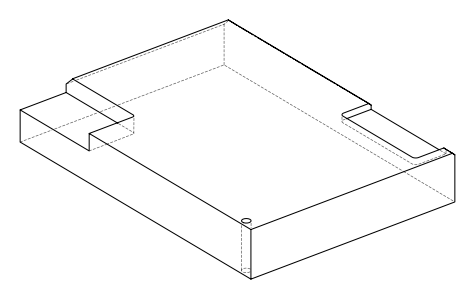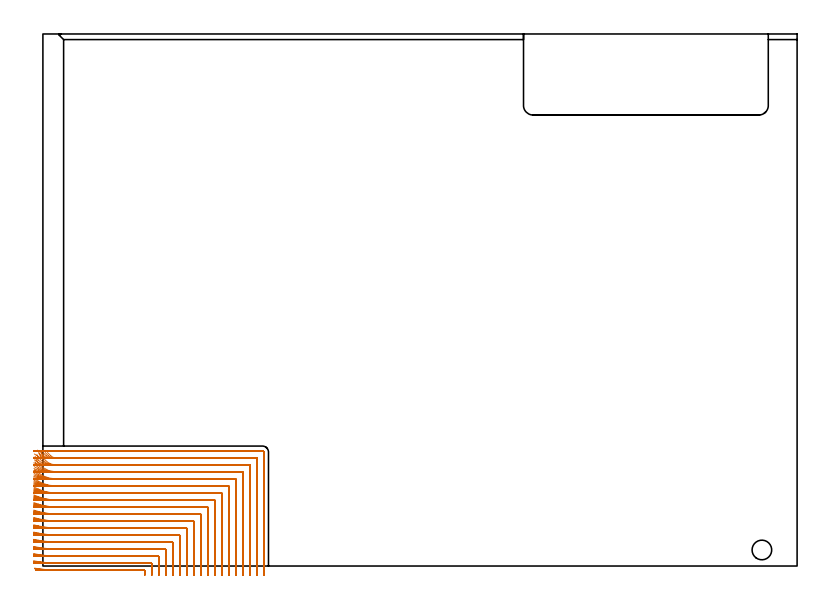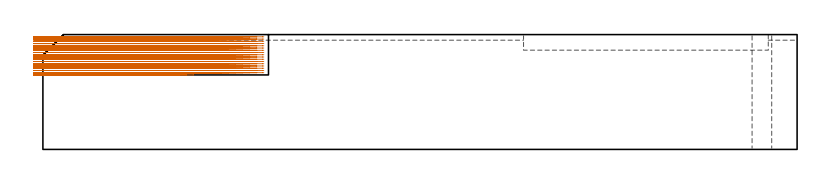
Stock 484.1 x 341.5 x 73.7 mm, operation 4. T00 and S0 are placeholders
(PLAN: 8 operations, 5 tool changes, 140.2 min)
(1 AREA_MILL | FG_CHAMFER_SURFACE | UGT0205_001 | 4.9 min | 1966 mm3)
(2 AREA_MILL_1 | FG_CHAMFER_SURFACE_1 | UGT0205_001 | 0.45 min | 139 mm3)
(3 AREA_MILL_2 | FG_CHAMFER_SURFACE_2 | UGT0205_001 | 10.83 min | 23958 mm3)
(4 MILL_CORNER_NOTCH_RECTANGULAR | CORNER_NOTCH_RECTANGULAR | NXT0201_008 | Follow Part, ap 1.5, ae 75% | 107.05 min | 288068 mm3)
(5 MILL_SLOT | SLOT_PARTIAL_RECTANGULAR | UGT0201_130 | Follow Part, ap 3, ae 75% | 16.25 min | 81511 mm3)
(6 SPOT_DRILL | STEP1HOLE | NXT0321_9005460120000 | 0.03 min | 4 mm3)
(7 DRILL_THROUGH_HOLE_INTO_CENTER | STEP1HOLE | NXT0301_042 | 0.32 min | 2880 mm3)
(8 DRILL_TO_ENLARGE_THROUGH_HOLE | STEP1HOLE | NXT0301_097 | 0.32 min | 6268 mm3)
(TOOL UGT0205_001 | Chamfer Mill 20 x 3 x 45 deg. | D20 FL50 Z2)
(TOOL NXT0201_008 | ENDMILL 6mm [2P460-0600-NA 1630] | D6 FL26 Z6)
(TOOL UGT0201_130 | Carbide End Mill 12.0 | D12 FL15 Z4)
(TOOL NXT0321_9005460120000 | NC Spot Drill, 142deg, 12mm, Carbide, Uncoated | D12 PA142 FL30 Z2)
(TOOL NXT0301_042 | Carbide Drill 7.1mm [860.1-0710-057A1-MM 2214] | D7.1 PA140 FL85 Z2)
(TOOL NXT0301_097 | Carbide Drill 12.6mm [860.1-1260-063A1-MM 2214] | D12.6 PA140 FL77 Z2)
(OP 4 MILL_CORNER_NOTCH_RECTANGULAR, part 1 of 2)
G17 G21 G94 G90
T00 M6
G54
G17 G0 G90 X65.3 Y-6. S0 M3
G43 Z83.7 H1
Z72.261
G94 G1 Y-3. F250.
Y-2.794 F500.
G3 X65.006 Y-2.5 R0.3
G1 X8.188
G2 X-2.43 Y-1.76 R76.5
G1 X-5.401 Y-1.343 F250.
G0 Z83.7
X69.8 Y-6.
Z72.261
G1 Y-3.
Y1.705 F500.
G3 X69.505 Y2. R0.3
G1 X8.188
G2 X-3. Y2.875 R72.
G1 X-5.964 Y3.341 F250.
G0 Z83.7
X74.3 Y-6.
Z72.261
G1 Y-3.
Y6.205 F500.
G3 X74.005 Y6.5 R0.3
G1 X8.188
G2 X-3. Y7.434 R67.5
G1 X-5.959 Y7.931 F250.
G0 Z83.7
X78.8 Y-6.
Z72.261
G1 Y-3.
Y10.705 F500.
G3 X78.505 Y11. R0.3
G1 X8.188
G2 X-3. Y12.001 R63.
G1 X-5.952 Y12.534 F250.
G0 Z83.7
X83.3 Y-6.
Z72.261
G1 Y-3.
Y15.205 F500.
G3 X83.005 Y15.5 R0.3
G1 X8.188
G2 X-3. Y16.58 R58.5
G1 X-5.945 Y17.153 F250.
G0 Z83.7
X87.8 Y-6.
Z72.261
G1 Y-3.
Y19.705 F500.
G3 X87.505 Y20. R0.3
G1 X8.188
G2 X-3. Y21.172 R54.
G1 X-5.935 Y21.793 F250.
G0 Z83.7
X92.3 Y-6.
Z72.261
G1 Y-3.
Y24.204 F500.
G3 X92.004 Y24.5 R0.3
G1 X8.188
G2 X-3. Y25.781 R49.5
G1 X-5.922 Y26.459 F250.
G0 Z83.7
X96.8 Y-6.
Z72.261
G1 Y-3.
Y28.704 F500.
G3 X96.504 Y29. R0.3
G1 X8.188
G2 X-3. Y30.413 R45.
G1 X-5.906 Y31.159 F250.
G0 Z83.7
X101.3 Y-6.
Z72.261
G1 Y-3.
Y33.204 F500.
G3 X101.004 Y33.5 R0.3
G1 X8.188
G2 X-3. Y35.076 R40.5
G1 X-5.883 Y35.905 F250.
G0 Z83.7
X105.8 Y-6.
Z72.261
G1 Y-3.
Y37.704 F500.
G3 X105.504 Y38. R0.3
G1 X8.188
G2 X-3. Y39.783 R36.
G1 X-5.851 Y40.715 F250.
G0 Z83.7
X110.3 Y-6.
Z72.261
G1 Y-3.
Y42.204 F500.
G3 X110.004 Y42.5 R0.3
G1 X8.188
G2 X-3. Y44.554 R31.5
G1 X-5.804 Y45.619 F250.
G0 Z83.7
X114.8 Y-6.
Z72.261
G1 Y-3.
Y46.704 F500.
G3 X114.504 Y47. R0.3
G1 X8.188
G2 X-3. Y49.427 R27.
G1 X-5.73 Y50.67 F250.
G0 Z83.7
X119.3 Y-6.
Z72.261
G1 Y-3.
Y51.203 F500.
G3 X119.003 Y51.5 R0.3
G1 X8.188
G2 X-3. Y54.479 R22.5
G1 X-5.603 Y55.97 F250.
G0 Z83.7
X123.8 Y-6.
Z72.261
G1 Y-3.
Y55.703 F500.
G3 X123.503 Y56. R0.3
G1 X8.188
G2 X-3. Y59.899 R18.
G1 X-5.35 Y61.764 F250.
G0 Z83.7
X128.3 Y-6.
Z72.261
G1 Y-3.
Y60.203 F500.
G3 X128.003 Y60.5 R0.3
G1 X8.188
G2 X-3. Y66.445 R13.5
G1 X-4.679 Y68.931 F250.
G0 Z83.7
X132.8 Y-6.
Z72.261
G1 Y-3.
Y64.703 F500.
G3 X132.503 Y65. R0.3
G1 X8.188
G2 X0.125 Y70. R9.
G1 X-1.208 Y72.687 F250.
G0 Z83.7
X137.3 Y-6.
Z72.261
G1 Y-3.
Y69.203 F500.
G3 X137.003 Y69.5 R0.3
G1 X8.188
G2 X5.044 Y70.78 R4.5
G1 X2.898 Y72.876 F250.
G0 Z83.7
X141.8 Y-6.
Z72.261
G1 Y-3.
Y73.1 F500.
G3 X140.9 Y74. R0.9
G1 X8.188
X5.188 F250.
G0 Z83.7
X65.3 Y-6.
Z70.822
G1 Y-3.
Y-2.794 F500.
G3 X65.006 Y-2.5 R0.3
G1 X6.747
G2 X-2.265 Y-1.967 R76.5
G1 X-5.244 Y-1.614 F250.
G0 Z83.7
X69.8 Y-6.
Z70.822
G1 Y-3.
Y1.705 F500.
G3 X69.505 Y2. R0.3
G1 X6.747
G2 X-3. Y2.663 R72.
G1 X-5.972 Y3.069 F250.
G0 Z83.7
X74.3 Y-6.
Z70.822
G1 Y-3.
Y6.205 F500.
G3 X74.005 Y6.5 R0.3
G1 X6.747
G2 X-3. Y7.207 R67.5
G1 X-5.969 Y7.641 F250.
G0 Z83.7
X78.8 Y-6.
Z70.822
G1 Y-3.
Y10.705 F500.
G3 X78.505 Y11. R0.3
G1 X6.747
G2 X-3. Y11.759 R63.
G1 X-5.964 Y12.223 F250.
G0 Z83.7
X83.3 Y-6.
Z70.822
G1 Y-3.
Y15.205 F500.
G3 X83.005 Y15.5 R0.3
G1 X6.747
G2 X-3. Y16.318 R58.5
G1 X-5.958 Y16.817 F250.
G0 Z83.7
X87.8 Y-6.
Z70.822
G1 Y-3.
Y19.705 F500.
G3 X87.505 Y20. R0.3
G1 X6.747
G2 X-3. Y20.887 R54.
G1 X-5.951 Y21.428 F250.
G0 Z83.7
X92.3 Y-6.
Z70.822
G1 Y-3.
Y24.204 F500.
G3 X92.004 Y24.5 R0.3
G1 X6.747
G2 X-3. Y25.469 R49.5
G1 X-5.941 Y26.06 F250.
G0 Z83.7
X96.8 Y-6.
Z70.822
G1 Y-3.
Y28.704 F500.
G3 X96.504 Y29. R0.3
G1 X6.747
G2 X-3. Y30.068 R45.
G1 X-5.929 Y30.718 F250.
G0 Z83.7
X101.3 Y-6.
Z70.822
G1 Y-3.
Y33.204 F500.
G3 X101.004 Y33.5 R0.3
G1 X6.747
G2 X-3. Y34.69 R40.5
G1 X-5.912 Y35.412 F250.
G0 Z83.7
X105.8 Y-6.
Z70.822
G1 Y-3.
Y37.704 F500.
G3 X105.504 Y38. R0.3
G1 X6.747
G2 X-3. Y39.345 R36.
G1 X-5.888 Y40.157 F250.
G0 Z83.7
X110.3 Y-6.
Z70.822
G1 Y-3.
Y42.204 F500.
G3 X110.004 Y42.5 R0.3
G1 X6.747
G2 X-3. Y44.046 R31.5
G1 X-5.853 Y44.974 F250.
G0 Z83.7
X114.8 Y-6.
Z70.822
G1 Y-3.
Y46.704 F500.
G3 X114.504 Y47. R0.3
G1 X6.747
G2 X-3. Y48.821 R27.
G1 X-5.798 Y49.904 F250.
G0 Z83.7
X119.3 Y-6.
Z70.822
G1 Y-3.
Y51.203 F500.
G3 X119.003 Y51.5 R0.3
G1 X6.747
G2 X-3. Y53.721 R22.5
G1 X-5.704 Y55.02 F250.
G0 Z83.7
X123.8 Y-6.
Z70.822
G1 Y-3.
Y55.703 F500.
G3 X123.503 Y56. R0.3
G1 X6.747
G2 X-3. Y58.867 R18.
G1 X-5.522 Y60.492 F250.
G0 Z83.7
X128.3 Y-6.
Z70.822
G1 Y-3.
Y60.203 F500.
G3 X128.003 Y60.5 R0.3
G1 X6.747
G2 X-3. Y64.659 R13.5
G1 X-5.076 Y66.825 F250.
G0 Z83.7
X132.8 Y-6.
Z70.822
G1 Y-3.
Y64.703 F500.
G3 X132.503 Y65. R0.3
G1 X6.747
G2 X-1.189 Y69.754 R9.
G1 X-2.604 Y72.4 F250.
G0 Z83.7
X137.3 Y-6.
Z70.822
G1 Y-3.
Y69.203 F500.
G3 X137.003 Y69.5 R0.3
G1 X6.747
G2 X3.604 Y70.779 R4.5
G1 X1.457 Y72.875 F250.
G0 Z83.7
X141.8 Y-6.
Z70.822
G1 Y-3.
Y73.1 F500.
G3 X140.9 Y74. R0.9
G1 X6.747
X3.747 F250.
G0 Z83.7
X65.3 Y-6.
Z69.383
G1 Y-3.
Y-2.794 F500.
G3 X65.006 Y-2.5 R0.3
G1 X5.297
G2 X-2.101 Y-2.141 R76.5
G1 X-5.087 Y-1.851 F250.
G0 Z83.7
X69.8 Y-6.
Z69.383
G1 Y-3.
Y1.705 F500.
G3 X69.505 Y2. R0.3
G1 X5.297
G2 X-3. Y2.48 R72.
G1 X-5.98 Y2.825 F250.
G0 Z83.7
X74.3 Y-6.
Z69.383
G1 Y-3.
Y6.205 F500.
G3 X74.005 Y6.5 R0.3
G1 X5.297
G2 X-3. Y7.012 R67.5
G1 X-5.977 Y7.381 F250.
G0 Z83.7
X78.8 Y-6.
Z69.383
G1 Y-3.
Y10.705 F500.
G3 X78.505 Y11. R0.3
G1 X5.297
G2 X-3. Y11.549 R63.
G1 X-5.974 Y11.944 F250.
G0 Z83.7
X83.3 Y-6.
Z69.383
G1 Y-3.
Y15.205 F500.
G3 X83.005 Y15.5 R0.3
G1 X5.297
G2 X-3. Y16.091 R58.5
G1 X-5.97 Y16.517 F250.
G0 Z83.7
X87.8 Y-6.
Z69.383
G1 Y-3.
Y19.705 F500.
G3 X87.505 Y20. R0.3
G1 X5.297
G2 X-3. Y20.641 R54.
G1 X-5.964 Y21.102 F250.
G0 Z83.7
X92.3 Y-6.
Z69.383
G1 Y-3.
Y24.204 F500.
G3 X92.004 Y24.5 R0.3
G1 X5.297
G2 X-3. Y25.2 R49.5
G1 X-5.958 Y25.703 F250.
G0 Z83.7
X96.8 Y-6.
Z69.383
G1 Y-3.
Y28.704 F500.
G3 X96.504 Y29. R0.3
G1 X5.297
G2 X-3. Y29.772 R45.
G1 X-5.949 Y30.325 F250.
G0 Z83.7
X101.3 Y-6.
Z69.383
G1 Y-3.
Y33.204 F500.
G3 X101.004 Y33.5 R0.3
G1 X5.297
G2 X-3. Y34.359 R40.5
G1 X-5.936 Y34.974 F250.
G0 Z83.7
X105.8 Y-6.
Z69.383
G1 Y-3.
Y37.704 F500.
G3 X105.504 Y38. R0.3
G1 X5.297
G2 X-3. Y38.969 R36.
G1 X-5.919 Y39.661 F250.
G0 Z83.7
X110.3 Y-6.
Z69.383
G1 Y-3.
Y42.204 F500.
G3 X110.004 Y42.5 R0.3
G1 X5.297
G2 X-3. Y43.612 R31.5
G1 X-5.894 Y44.403 F250.
G0 Z83.7
X114.8 Y-6.
Z69.383
G1 Y-3.
Y46.704 F500.
G3 X114.504 Y47. R0.3
G1 X5.297
G2 X-3. Y48.306 R27.
G1 X-5.855 Y49.228 F250.
G0 Z83.7
X119.3 Y-6.
Z69.383
G1 Y-3.
Y51.203 F500.
G3 X119.003 Y51.5 R0.3
G1 X5.297
G2 X-3. Y53.086 R22.5
G1 X-5.789 Y54.192 F250.
G0 Z83.7
X123.8 Y-6.
Z69.383
G1 Y-3.
Y55.703 F500.
G3 X123.503 Y56. R0.3
G1 X5.297
G2 X-3. Y58.026 R18.
G1 X-5.662 Y59.409 F250.
G0 Z83.7
X128.3 Y-6.
Z69.383
G1 Y-3.
Y60.203 F500.
G3 X128.003 Y60.5 R0.3
G1 X5.297
G2 X-3. Y63.351 R13.5
G1 X-5.367 Y65.194 F250.
G0 Z83.7
X132.8 Y-6.
Z69.383
G1 Y-3.
Y64.703 F500.
G3 X132.503 Y65. R0.3
G1 X5.297
G2 X-2.22 Y69.05 R9.
G1 X-3.87 Y71.556 F250.
G0 Z83.7
X137.3 Y-6.
Z69.383
G1 Y-3.
Y69.203 F500.
G3 X137.003 Y69.5 R0.3
G1 X5.297
G2 X2.155 Y70.779 R4.5
G1 X0.007 Y72.873 F250.
G0 Z83.7
X141.8 Y-6.
Z69.383
G1 Y-3.
Y73.1 F500.
G3 X140.9 Y74. R0.9
G1 X5.297
X2.297 F250.
G0 Z83.7
X65.3 Y-6.
Z67.944
G1 Y-3.
Y-2.794 F500.
G3 X65.006 Y-2.5 R0.3
G1 X3.738
G2 X-1.939 Y-2.289 R76.5
G1 X-4.931 Y-2.066 F250.
G0 Z83.7
X69.8 Y-6.
Z67.944
G1 Y-3.
Y1.705 F500.
G3 X69.505 Y2. R0.3
G1 X3.738
G2 X-3. Y2.316 R72.
G1 X-5.987 Y2.597 F250.
G0 Z83.7
X74.3 Y-6.
Z67.944
G1 Y-3.
Y6.205 F500.
G3 X74.005 Y6.5 R0.3
G1 X3.738
G2 X-3. Y6.837 R67.5
G1 X-5.985 Y7.137 F250.
G0 Z83.7
X78.8 Y-6.
Z67.944
G1 Y-3.
Y10.705 F500.
G3 X78.505 Y11. R0.3
G1 X3.738
G2 X-3. Y11.361 R63.
G1 X-5.983 Y11.682 F250.
G0 Z83.7
X83.3 Y-6.
Z67.944
G1 Y-3.
Y15.205 F500.
G3 X83.005 Y15.5 R0.3
G1 X3.738
G2 X-3. Y15.889 R58.5
G1 X-5.98 Y16.235 F250.
G0 Z83.7
X87.8 Y-6.
Z67.944
G1 Y-3.
Y19.705 F500.
G3 X87.505 Y20. R0.3
G1 X3.738
G2 X-3. Y20.422 R54.
G1 X-5.977 Y20.796 F250.
G0 Z83.7
X92.3 Y-6.
Z67.944
G1 Y-3.
Y24.205 F500.
G3 X92.004 Y24.5 R0.3
G1 X3.738
G2 X-3. Y24.961 R49.5
G1 X-5.972 Y25.369 F250.
G0 Z83.7
X96.8 Y-6.
Z67.944
G1 Y-3.
Y28.704 F500.
G3 X96.504 Y29. R0.3
G1 X3.738
G2 X-3. Y29.507 R45.
G1 X-5.966 Y29.957 F250.
G0 Z83.7
X101.3 Y-6.
Z67.944
G1 Y-3.
Y33.204 F500.
G3 X101.004 Y33.5 R0.3
G1 X3.738
G2 X-3. Y34.064 R40.5
G1 X-5.958 Y34.564 F250.
G0 Z83.7
X105.8 Y-6.
Z67.944
G1 Y-3.
Y37.704 F500.
G3 X105.504 Y38. R0.3
G1 X3.738
G2 X-3. Y38.636 R36.
G1 X-5.947 Y39.198 F250.
G0 Z83.7
X110.3 Y-6.
Z67.944
G1 Y-3.
Y42.204 F500.
G3 X110.004 Y42.5 R0.3
G1 X3.738
G2 X-3. Y43.229 R31.5
G1 X-5.931 Y43.871 F250.
G0 Z83.7
X114.8 Y-6.
Z67.944
G1 Y-3.
Y46.704 F500.
G3 X114.504 Y47. R0.3
G1 X3.738
G2 X-3. Y47.854 R27.
G1 X-5.905 Y48.603 F250.
G0 Z83.7
X119.3 Y-6.
Z67.944
G1 Y-3.
Y51.203 F500.
G3 X119.003 Y51.5 R0.3
G1 X3.738
G2 X-3. Y52.533 R22.5
G1 X-5.862 Y53.431 F250.
G0 Z83.7
X123.8 Y-6.
Z67.944
G1 Y-3.
Y55.703 F500.
G3 X123.503 Y56. R0.3
G1 X3.738
G2 X-3. Y57.309 R18.
G1 X-5.782 Y58.432 F250.
G0 Z83.7
X128.3 Y-6.
Z67.944
G1 Y-3.
Y60.203 F500.
G3 X128.003 Y60.5 R0.3
G1 X3.738
G2 X-3. Y62.302 R13.5
G1 X-5.6 Y63.799 F250.
G0 Z83.7
X132.8 Y-6.
Z67.944
G1 Y-3.
Y64.703 F500.
G3 X132.503 Y65. R0.3
G1 X3.738
G2 X-3. Y68.034 R9.
G1 X-4.989 Y70.28 F250.
G0 Z83.7
X137.3 Y-6.
Z67.944
G1 Y-3.
Y69.203 F500.
G3 X137.003 Y69.5 R0.3
G1 X3.738
G2 X0.198 Y71.223 R4.5
G1 X-1.654 Y73.583 F250.
G0 Z83.7
X141.8 Y-6.
Z67.944
G1 Y-3.
Y73.1 F500.
G3 X140.9 Y74. R0.9
G1 X3.738
X0.738 F250.
G0 Z83.7
X65.3 Y-6.
Z66.505
G1 Y-3.
Y-2.794 F500.
G3 X65.006 Y-2.5 R0.3
G1 X1.972
G2 X-1.79 Y-2.407 R76.5
G1 X-4.786 Y-2.26 F250.
G0 Z83.7
X69.8 Y-6.
Z66.505
G1 Y-3.
Y1.705 F500.
G3 X69.505 Y2. R0.3
G1 X1.972
G2 X-3. Y2.172 R72.
G1 X-5.993 Y2.379 F250.
G0 Z83.7
X74.3 Y-6.
Z66.505
G1 Y-3.
Y6.205 F500.
G3 X74.005 Y6.5 R0.3
G1 X1.972
G2 X-3. Y6.683 R67.5
G1 X-5.992 Y6.904 F250.
G0 Z83.7
X78.8 Y-6.
Z66.505
G1 Y-3.
Y10.705 F500.
G3 X78.505 Y11. R0.3
G1 X1.972
G2 X-3. Y11.197 R63.
G1 X-5.991 Y11.433 F250.
G0 Z83.7
X83.3 Y-6.
Z66.505
G1 Y-3.
Y15.205 F500.
G3 X83.005 Y15.5 R0.3
G1 X1.972
G2 X-3. Y15.712 R58.5
G1 X-5.989 Y15.967 F250.
G0 Z83.7
X87.8 Y-6.
Z66.505
G1 Y-3.
Y19.705 F500.
G3 X87.505 Y20. R0.3
G1 X1.972
G2 X-3. Y20.229 R54.
G1 X-5.987 Y20.506 F250.
G0 Z83.7
X92.3 Y-6.
Z66.505
G1 Y-3.
Y24.205 F500.
G3 X92.005 Y24.5 R0.3
G1 X1.972
G2 X-3. Y24.75 R49.5
G1 X-5.985 Y25.052 F250.
G0 Z83.7
X96.8 Y-6.
Z66.505
G1 Y-3.
Y28.704 F500.
G3 X96.504 Y29. R0.3
G1 X1.972
G2 X-3. Y29.276 R45.
G1 X-5.982 Y29.607 F250.
G0 Z83.7
X101.3 Y-6.
Z66.505
G1 Y-3.
Y33.204 F500.
G3 X101.004 Y33.5 R0.3
G1 X1.972
G2 X-3. Y33.806 R40.5
G1 X-5.977 Y34.175 F250.
G0 Z83.7
X105.8 Y-6.
Z66.505
G1 Y-3.
Y37.704 F500.
G3 X105.504 Y38. R0.3
G1 X1.972
G2 X-3. Y38.345 R36.
G1 X-5.971 Y38.759 F250.
G0 Z83.7
X110.3 Y-6.
Z66.505
G1 Y-3.
Y42.204 F500.
G3 X110.004 Y42.5 R0.3
G1 X1.972
G2 X-3. Y42.895 R31.5
G1 X-5.962 Y43.369 F250.
G0 Z83.7
X114.8 Y-6.
Z66.505
G1 Y-3.
Y46.704 F500.
G3 X114.504 Y47. R0.3
G1 X1.972
G2 X-3. Y47.462 R27.
G1 X-5.949 Y48.014 F250.
G0 Z83.7
X119.3 Y-6.
Z66.505
G1 Y-3.
Y51.203 F500.
G3 X119.003 Y51.5 R0.3
G1 X1.972
G2 X-3. Y52.056 R22.5
G1 X-5.926 Y52.719 F250.
G0 Z83.7
X123.8 Y-6.
Z66.505
G1 Y-3.
Y55.703 F500.
G3 X123.503 Y56. R0.3
G1 X1.972
G2 X-3. Y56.7 R18.
G1 X-5.883 Y57.529 F250.
G0 Z83.7
X128.3 Y-6.
Z66.505
G1 Y-3.
Y60.203 F500.
G3 X128.003 Y60.5 R0.3
G1 X1.972
G2 X-3. Y61.449 R13.5
G1 X-5.789 Y62.554 F250.
G0 Z83.7
X132.8 Y-6.
Z66.505
G1 Y-3.
Y64.703 F500.
G3 X132.503 Y65. R0.3
G1 X1.972
G2 X-3. Y66.498 R9.
G1 X-5.501 Y68.156 F250.
G0 Z83.7
X137.3 Y-6.
Z66.505
G1 Y-3.
Y69.203 F500.
G3 X137.003 Y69.5 R0.3
G1 X1.972
G2 X-1.95 Y71.795 R4.5
G1 X-3.42 Y74.41 F250.
G0 Z83.7
X141.8 Y-6.
Z66.505
G1 Y-3.
Y73.1 F500.
G3 X140.9 Y74. R0.9
G1 X1.972
X-1.028 F250.
G0 Z83.7
X65.3 Y-6.
Z65.067
G1 Y-3.
Y-2.794 F500.
G3 X65.006 Y-2.5 R0.3
G1 X-0.5
G2 X-1.672 Y-2.491 R76.5
G1 X-4.671 Y-2.445 F250.
G0 Z83.7
X69.8 Y-6.
Z65.067
G1 Y-3.
Y1.705 F500.
G3 X69.505 Y2. R0.3
G1 X-0.5
G2 X-3. Y2.043 R72.
G1 X-5.998 Y2.148 F250.
G0 Z83.7
X74.3 Y-6.
Z65.067
G1 Y-3.
Y6.205 F500.
G3 X74.005 Y6.5 R0.3
G1 X-0.5
G2 X-3. Y6.546 R67.5
G1 X-5.998 Y6.657 F250.
G0 Z83.7
X78.8 Y-6.
Z65.067
G1 Y-3.
Y10.705 F500.
G3 X78.505 Y11. R0.3
G1 X-0.5
G2 X-3. Y11.05 R63.
G1 X-5.998 Y11.169 F250.
G0 Z83.7
X83.3 Y-6.
Z65.067
G1 Y-3.
Y15.205 F500.
G3 X83.005 Y15.5 R0.3
G1 X-0.5
G2 X-3. Y15.553 R58.5
G1 X-5.997 Y15.682 F250.
G0 Z83.7
X87.8 Y-6.
Z65.067
G1 Y-3.
Y19.705 F500.
G3 X87.505 Y20. R0.3
G1 X-0.5
G2 X-3. Y20.058 R54.
G1 X-5.997 Y20.197 F250.
G0 Z83.7
X92.3 Y-6.
Z65.067
G1 Y-3.
Y24.205 F500.
G3 X92.005 Y24.5 R0.3
G1 X-0.5
G2 X-3. Y24.563 R49.5
G1 X-5.996 Y24.715 F250.
G0 Z83.7
X96.8 Y-6.
Z65.067
G1 Y-3.
Y28.704 F500.
G3 X96.504 Y29. R0.3
G1 X-0.5
G2 X-3. Y29.07 R45.
G1 X-5.995 Y29.236 F250.
G0 Z83.7
X101.3 Y-6.
Z65.067
G1 Y-3.
Y33.204 F500.
G3 X101.004 Y33.5 R0.3
G1 X-0.5
G2 X-3. Y33.577 R40.5
G1 X-5.994 Y33.762 F250.
G0 Z83.7
X105.8 Y-6.
Z65.067
G1 Y-3.
Y37.704 F500.
G3 X105.504 Y38. R0.3
G1 X-0.5
G2 X-3. Y38.087 R36.
G1 X-5.993 Y38.295 F250.
G0 Z83.7
X110.3 Y-6.
Z65.067
G1 Y-3.
Y42.204 F500.
G3 X110.004 Y42.5 R0.3
G1 X-0.5
G2 X-3. Y42.599 R31.5
G1 X-5.991 Y42.837 F250.
G0 Z83.7
X114.8 Y-6.
Z65.067
G1 Y-3.
Y46.704 F500.
G3 X114.504 Y47. R0.3
G1 X-0.5
G2 X-3. Y47.116 R27.
G1 X-5.987 Y47.394 F250.
G0 Z83.7
X119.3 Y-6.
Z65.067
G1 Y-3.
Y51.203 F500.
G3 X119.003 Y51.5 R0.3
G1 X-0.5
G2 X-3. Y51.639 R22.5
G1 X-5.981 Y51.973 F250.
G0 Z83.7
X123.8 Y-6.
Z65.067
G1 Y-3.
Y55.703 F500.
G3 X123.503 Y56. R0.3
G1 X-0.5
G2 X-3. Y56.174 R18.
G1 X-5.971 Y56.591 F250.
G0 Z83.7
X128.3 Y-6.
Z65.067
G1 Y-3.
Y60.203 F500.
G3 X128.003 Y60.5 R0.3
G1 X-0.5
G2 X-3. Y60.734 R13.5
G1 X-5.948 Y61.289 F250.
G0 Z83.7
X132.8 Y-6.
Z65.067
G1 Y-3.
Y64.703 F500.
G3 X132.503 Y65. R0.3
G1 X-0.5
G2 X-3. Y65.354 R9.
G1 X-5.882 Y66.188 F250.
G0 Z83.7
X137.3 Y-6.
Z65.067
G1 Y-3.
Y69.203 F500.
G3 X137.003 Y69.5 R0.3
G1 X-0.5
G2 X-3. Y70.258 R4.5
G1 X-5.494 Y71.925 F250.
G0 Z83.7
X141.8 Y-6.
Z65.067
G1 Y-3.
Y73.1 F500.
G3 X140.9 Y74. R0.9
G1 X-0.5
X-3.5 F250.
G0 Z83.7
X65.3 Y-6.
Z63.628
G1 Y-3.
Y-2.794 F500.
G3 X65.006 Y-2.5 R0.3
G1 X-1.658
X-4.658 F250.
G0 Z83.7
X69.8 Y-6.
Z63.628
G1 Y-3.
Y1.705 F500.
G3 X69.505 Y2. R0.3
G1 X-2.579
G2 X-3. Y2.001 R72.
G1 X-6. Y2.019 F250.
G0 Z83.7
X74.3 Y-6.
Z63.628
G1 Y-3.
Y6.205 F500.
G3 X74.005 Y6.5 R0.3
G1 X-2.579
G2 X-3. Y6.501 R67.5
G1 X-6. Y6.52 F250.
G0 Z83.7
X78.8 Y-6.
Z63.628
G1 Y-3.
Y10.705 F500.
G3 X78.505 Y11. R0.3
G1 X-2.579
G2 X-3. Y11.001 R63.
G1 X-6. Y11.021 F250.
G0 Z83.7
X83.3 Y-6.
Z63.628
G1 Y-3.
Y15.205 F500.
G3 X83.005 Y15.5 R0.3
G1 X-2.579
G2 X-3. Y15.502 R58.5
G1 X-6. Y15.523 F250.
G0 Z83.7
X87.8 Y-6.
Z63.628
G1 Y-3.
Y19.705 F500.
G3 X87.505 Y20. R0.3
G1 X-2.579
G2 X-3. Y20.002 R54.
G1 X-6. Y20.025 F250.
G0 Z83.7
X92.3 Y-6.
Z63.628
G1 Y-3.
Y24.205 F500.
G3 X92.005 Y24.5 R0.3
G1 X-2.579
G2 X-3. Y24.502 R49.5
G1 X-6. Y24.527 F250.
G0 Z83.7
X96.8 Y-6.
Z63.628
G1 Y-3.
Y28.704 F500.
G3 X96.504 Y29. R0.3
G1 X-2.579
G2 X-3. Y29.002 R45.
G1 X-6. Y29.03 F250.
G0 Z83.7
X101.3 Y-6.
Z63.628
G1 Y-3.
Y33.204 F500.
G3 X101.004 Y33.5 R0.3
G1 X-2.579
G2 X-3. Y33.502 R40.5
G1 X-6. Y33.533 F250.
G0 Z83.7
X105.8 Y-6.
Z63.628
G1 Y-3.
Y37.704 F500.
G3 X105.504 Y38. R0.3
G1 X-2.579
G2 X-3. Y38.002 R36.
G1 X-6. Y38.038 F250.
G0 Z83.7
X110.3 Y-6.
Z63.628
G1 Y-3.
Y42.204 F500.
G3 X110.004 Y42.5 R0.3
G1 X-2.579
G2 X-3. Y42.503 R31.5
G1 X-6. Y42.543 F250.
G0 Z83.7
X114.8 Y-6.
Z63.628
G1 Y-3.
Y46.704 F500.
G3 X114.504 Y47. R0.3
G1 X-2.579
G2 X-3. Y47.003 R27.
G1 X-6. Y47.05 F250.
G0 Z83.7
X119.3 Y-6.
Z63.628
G1 Y-3.
Y51.203 F500.
G3 X119.003 Y51.5 R0.3
G1 X-2.579
G2 X-3. Y51.504 R22.5
G1 X-5.999 Y51.56 F250.
G0 Z83.7
X123.8 Y-6.
Z63.628
G1 Y-3.
Y55.703 F500.
G3 X123.503 Y56. R0.3
G1 X-2.579
G2 X-3. Y56.005 R18.
G1 X-5.999 Y56.075 F250.
G0 Z83.7
X128.3 Y-6.
Z63.628
G1 Y-3.
Y60.203 F500.
G3 X128.003 Y60.5 R0.3
G1 X-2.579
G2 X-3. Y60.507 R13.5
G1 X-5.999 Y60.6 F250.
G0 Z83.7
X132.8 Y-6.
Z63.628
G1 Y-3.
Y64.703 F500.
G3 X132.503 Y65. R0.3
G1 X-2.579
G2 X-3. Y65.01 R9.
G1 X-5.997 Y65.15 F250.
G0 Z83.7
X137.3 Y-6.
Z63.628
G1 Y-3.
Y69.203 F500.
G3 X137.003 Y69.5 R0.3
G1 X-2.579
G2 X-3. Y69.52 R4.5
G1 X-5.987 Y69.8 F250.
G0 Z83.7
X141.8 Y-6.
Z63.628
G1 Y-3.
Y73.1 F500.
G3 X140.9 Y74. R0.9
G1 X-2.579
X-5.579 F250.
G0 Z83.7
X65.3 Y-6.
Z62.189
G1 Y-3.
Y-2.794 F500.
G3 X65.006 Y-2.5 R0.3
G1 X-1.658
X-4.658 F250.
G0 Z83.7
X69.8 Y-6.
Z62.189
G1 Y-3.
Y1.705 F500.
G3 X69.505 Y2. R0.3
G1 X-3.
X-6. F250.
G0 Z83.7
X74.3 Y-6.
Z62.189
G1 Y-3.
Y6.205 F500.
G3 X74.005 Y6.5 R0.3
G1 X-3.
X-6. F250.
G0 Z83.7
X78.8 Y-6.
Z62.189
G1 Y-3.
Y10.705 F500.
G3 X78.505 Y11. R0.3
G1 X-3.
X-6. F250.
G0 Z83.7
X83.3 Y-6.
Z62.189
G1 Y-3.
Y15.205 F500.
G3 X83.005 Y15.5 R0.3
G1 X-3.
X-6. F250.
G0 Z83.7
X87.8 Y-6.
Z62.189
G1 Y-3.
Y19.705 F500.
G3 X87.505 Y20. R0.3
G1 X-3.
X-6. F250.
G0 Z83.7
X92.3 Y-6.
Z62.189
G1 Y-3.
Y24.205 F500.
G3 X92.005 Y24.5 R0.3
G1 X-3.
X-6. F250.
G0 Z83.7
X96.8 Y-6.
Z62.189
G1 Y-3.
Y28.704 F500.
G3 X96.504 Y29. R0.3
G1 X-3.
X-6. F250.
G0 Z83.7
X101.3 Y-6.
Z62.189
G1 Y-3.
Y33.204 F500.
G3 X101.004 Y33.5 R0.3
G1 X-3.
X-6. F250.
G0 Z83.7
X105.8 Y-6.
Z62.189
G1 Y-3.
Y37.704 F500.
G3 X105.504 Y38. R0.3
G1 X-3.
X-6. F250.
G0 Z83.7
X110.3 Y-6.
Z62.189
G1 Y-3.
Y42.204 F500.
G3 X110.004 Y42.5 R0.3
G1 X-3.
X-6. F250.
G0 Z83.7
X114.8 Y-6.
Z62.189
G1 Y-3.
Y46.704 F500.
G3 X114.504 Y47. R0.3
G1 X-3.
X-6. F250.
G0 Z83.7
X119.3 Y-6.
Z62.189
G1 Y-3.
Y51.203 F500.
G3 X119.003 Y51.5 R0.3
G1 X-3.
X-6. F250.
G0 Z83.7
X123.8 Y-6.
Z62.189
G1 Y-3.
Y55.703 F500.
G3 X123.503 Y56. R0.3
G1 X-3.
X-6. F250.
G0 Z83.7
X128.3 Y-6.
Z62.189
G1 Y-3.
Y60.203 F500.
G3 X128.003 Y60.5 R0.3
G1 X-3.
X-6. F250.
G0 Z83.7
X132.8 Y-6.
Z62.189
G1 Y-3.
Y64.703 F500.
G3 X132.503 Y65. R0.3
G1 X-3.
X-6. F250.
G0 Z83.7
X137.3 Y-6.
Z62.189
G1 Y-3.
Y69.203 F500.
G3 X137.003 Y69.5 R0.3
G1 X-3.
X-6. F250.
G0 Z83.7
X141.8 Y-6.
Z62.189
G1 Y-3.
Y73.1 F500.
G3 X140.9 Y74. R0.9
G1 X-3.
X-6. F250.
G0 Z83.7
X65.3 Y-6.
Z60.75
G1 Y-3.
Y-2.794 F500.
G3 X65.006 Y-2.5 R0.3
G1 X-1.658
X-4.658 F250.
G0 Z83.7
X69.8 Y-6.
Z60.75
G1 Y-3.
Y1.705 F500.
G3 X69.505 Y2. R0.3
G1 X-3.
X-6. F250.
G0 Z83.7
X74.3 Y-6.
Z60.75
G1 Y-3.
Y6.205 F500.
G3 X74.005 Y6.5 R0.3
G1 X-3.
X-6. F250.
G0 Z83.7
X78.8 Y-6.
Z60.75
G1 Y-3.
Y10.705 F500.
G3 X78.505 Y11. R0.3
G1 X-3.
X-6. F250.
G0 Z83.7
X83.3 Y-6.
Z60.75
G1 Y-3.
Y15.205 F500.
G3 X83.005 Y15.5 R0.3
G1 X-3.
X-6. F250.
G0 Z83.7
X87.8 Y-6.
Z60.75
G1 Y-3.
Y19.705 F500.
G3 X87.505 Y20. R0.3
G1 X-3.
X-6. F250.
G0 Z83.7
X92.3 Y-6.
Z60.75
G1 Y-3.
Y24.205 F500.
G3 X92.005 Y24.5 R0.3
G1 X-3.
X-6. F250.
G0 Z83.7
X96.8 Y-6.
Z60.75
G1 Y-3.
Y28.704 F500.
G3 X96.504 Y29. R0.3
G1 X-3.
X-6. F250.
G0 Z83.7
X101.3 Y-6.
Z60.75
G1 Y-3.
Y33.204 F500.
G3 X101.004 Y33.5 R0.3
G1 X-3.
X-6. F250.
G0 Z83.7
X105.8 Y-6.
Z60.75
G1 Y-3.
Y37.704 F500.
G3 X105.504 Y38. R0.3
G1 X-3.
X-6. F250.
G0 Z83.7
X110.3 Y-6.
Z60.75
G1 Y-3.
Y42.204 F500.
G3 X110.004 Y42.5 R0.3
G1 X-3.
X-6. F250.
G0 Z83.7
X114.8 Y-6.
Z60.75
G1 Y-3.
Y46.704 F500.
G3 X114.504 Y47. R0.3
G1 X-3.
X-6. F250.
G0 Z83.7
X119.3 Y-6.
Z60.75
G1 Y-3.
Y51.203 F500.
G3 X119.003 Y51.5 R0.3
G1 X-3.
X-6. F250.
G0 Z83.7
X123.8 Y-6.
Z60.75
G1 Y-3.
Y55.703 F500.
G3 X123.503 Y56. R0.3
G1 X-3.
X-6. F250.
G0 Z83.7
X128.3 Y-6.
Z60.75
G1 Y-3.
Y60.203 F500.
G3 X128.003 Y60.5 R0.3
G1 X-3.
X-6. F250.
G0 Z83.7
X132.8 Y-6.
Z60.75
G1 Y-3.
Y64.703 F500.
G3 X132.503 Y65. R0.3
G1 X-3.
X-6. F250.
G0 Z83.7
X137.3 Y-6.
Z60.75
G1 Y-3.
Y69.203 F500.
G3 X137.003 Y69.5 R0.3
G1 X-3.
X-6. F250.
G0 Z83.7
X141.8 Y-6.
Z60.75
G1 Y-3.
Y73.1 F500.
G3 X140.9 Y74. R0.9
G1 X-3.
X-6. F250.
G0 Z83.7
X65.3 Y-6.
Z59.311
G1 Y-3.
Y-2.794 F500.
G3 X65.006 Y-2.5 R0.3
G1 X-1.658
X-4.658 F250.
G0 Z83.7
X69.8 Y-6.
Z59.311
G1 Y-3.
Y1.705 F500.
G3 X69.505 Y2. R0.3
G1 X-3.
X-6. F250.
G0 Z83.7
X74.3 Y-6.
Z59.311
G1 Y-3.
Y6.205 F500.
G3 X74.005 Y6.5 R0.3
G1 X-3.
X-6. F250.
G0 Z83.7
X78.8 Y-6.
Z59.311
G1 Y-3.
Y10.705 F500.
G3 X78.505 Y11. R0.3
G1 X-3.
X-6. F250.
G0 Z83.7
X83.3 Y-6.
Z59.311
G1 Y-3.
Y15.205 F500.
G3 X83.005 Y15.5 R0.3
G1 X-3.
X-6. F250.
G0 Z83.7
X87.8 Y-6.
Z59.311
G1 Y-3.
Y19.705 F500.
G3 X87.505 Y20. R0.3
G1 X-3.
X-6. F250.
G0 Z83.7
X92.3 Y-6.
Z59.311
G1 Y-3.
Y24.205 F500.
G3 X92.005 Y24.5 R0.3
G1 X-3.
X-6. F250.
G0 Z83.7
X96.8 Y-6.
Z59.311
G1 Y-3.
Y28.704 F500.
G3 X96.504 Y29. R0.3
G1 X-3.
X-6. F250.
G0 Z83.7
X101.3 Y-6.
Z59.311
G1 Y-3.
Y33.204 F500.
G3 X101.004 Y33.5 R0.3
G1 X-3.
X-6. F250.
G0 Z83.7
X105.8 Y-6.
Z59.311
G1 Y-3.
Y37.704 F500.
G3 X105.504 Y38. R0.3
G1 X-3.
X-6. F250.
G0 Z83.7
X110.3 Y-6.
Z59.311
G1 Y-3.
Y42.204 F500.
G3 X110.004 Y42.5 R0.3
G1 X-3.
X-6. F250.
G0 Z83.7
X114.8 Y-6.
Z59.311
G1 Y-3.
Y46.704 F500.
G3 X114.504 Y47. R0.3
G1 X-3.
X-6. F250.
G0 Z83.7
X119.3 Y-6.
Z59.311
G1 Y-3.
Y51.203 F500.
G3 X119.003 Y51.5 R0.3
G1 X-3.
X-6. F250.
G0 Z83.7
X123.8 Y-6.
Z59.311
G1 Y-3.
Y55.703 F500.
G3 X123.503 Y56. R0.3
G1 X-3.
X-6. F250.
G0 Z83.7
X128.3 Y-6.
Z59.311
G1 Y-3.
Y60.203 F500.
G3 X128.003 Y60.5 R0.3
G1 X-3.
X-6. F250.
G0 Z83.7
X132.8 Y-6.
Z59.311
G1 Y-3.
Y64.703 F500.
G3 X132.503 Y65. R0.3
G1 X-3.
X-6. F250.
G0 Z83.7
X137.3 Y-6.
Z59.311
G1 Y-3.
Y69.203 F500.
G3 X137.003 Y69.5 R0.3
G1 X-3.
X-6. F250.
G0 Z83.7
X141.8 Y-6.
Z59.311
G1 Y-3.
Y73.1 F500.
G3 X140.9 Y74. R0.9
G1 X-3.
X-6. F250.
G0 Z83.7
X65.3 Y-6.
Z57.872
G1 Y-3.
Y-2.794 F500.
G3 X65.006 Y-2.5 R0.3
G1 X-1.658
X-4.658 F250.
G0 Z83.7
X69.8 Y-6.
Z57.872
G1 Y-3.
Y1.705 F500.
G3 X69.505 Y2. R0.3
G1 X-3.
X-6. F250.
G0 Z83.7
X74.3 Y-6.
Z57.872
G1 Y-3.
Y6.205 F500.
G3 X74.005 Y6.5 R0.3
G1 X-3.
X-6. F250.
G0 Z83.7
X78.8 Y-6.
Z57.872
G1 Y-3.
Y10.705 F500.
G3 X78.505 Y11. R0.3
G1 X-3.
X-6. F250.
G0 Z83.7
X83.3 Y-6.
Z57.872
G1 Y-3.
Y15.205 F500.
G3 X83.005 Y15.5 R0.3
G1 X-3.
X-6. F250.
G0 Z83.7
X87.8 Y-6.
Z57.872
G1 Y-3.
Y19.705 F500.
G3 X87.505 Y20. R0.3
G1 X-3.
X-6. F250.
G0 Z83.7
X92.3 Y-6.
Z57.872
G1 Y-3.
Y24.205 F500.
G3 X92.005 Y24.5 R0.3
G1 X-3.
X-6. F250.
G0 Z83.7
X96.8 Y-6.
Z57.872
G1 Y-3.
Y28.704 F500.
G3 X96.504 Y29. R0.3
G1 X-3.
X-6. F250.
G0 Z83.7
X101.3 Y-6.
Z57.872
G1 Y-3.
Y33.204 F500.
G3 X101.004 Y33.5 R0.3
G1 X-3.
X-6. F250.
G0 Z83.7
X105.8 Y-6.
Z57.872
G1 Y-3.
Y37.704 F500.
G3 X105.504 Y38. R0.3
G1 X-3.
X-6. F250.
G0 Z83.7
X110.3 Y-6.
Z57.872
G1 Y-3.
Y42.204 F500.
G3 X110.004 Y42.5 R0.3
G1 X-3.
X-6. F250.
G0 Z83.7
X114.8 Y-6.
Z57.872
G1 Y-3.
Y46.704 F500.
G3 X114.504 Y47. R0.3
G1 X-3.
X-6. F250.
G0 Z83.7
X119.3 Y-6.
Z57.872
G1 Y-3.
Y51.203 F500.
G3 X119.003 Y51.5 R0.3
G1 X-3.
X-6. F250.
G0 Z83.7
X123.8 Y-6.
Z57.872
G1 Y-3.
Y55.703 F500.
G3 X123.503 Y56. R0.3
G1 X-3.
X-6. F250.
G0 Z83.7
X128.3 Y-6.
Z57.872
G1 Y-3.
Y60.203 F500.
G3 X128.003 Y60.5 R0.3
G1 X-3.
X-6. F250.
G0 Z83.7
X132.8 Y-6.
Z57.872
G1 Y-3.
Y64.703 F500.
G3 X132.503 Y65. R0.3
G1 X-3.
X-6. F250.
G0 Z83.7
X137.3 Y-6.
Z57.872
G1 Y-3.
Y69.203 F500.
G3 X137.003 Y69.5 R0.3
G1 X-3.
X-6. F250.
G0 Z83.7
X141.8 Y-6.
Z57.872
G1 Y-3.
Y73.1 F500.
G3 X140.9 Y74. R0.9
G1 X-3.
X-6. F250.
G0 Z83.7
X65.3 Y-6.
Z56.433
G1 Y-3.
Y-2.794 F500.
G3 X65.006 Y-2.5 R0.3
G1 X-1.658
X-4.658 F250.
G0 Z83.7
X69.8 Y-6.
Z56.433
G1 Y-3.
Y1.705 F500.
G3 X69.505 Y2. R0.3
G1 X-3.
X-6. F250.
G0 Z83.7
X74.3 Y-6.
Z56.433
G1 Y-3.
Y6.205 F500.
G3 X74.005 Y6.5 R0.3
G1 X-3.
X-6. F250.
G0 Z83.7
X78.8 Y-6.
Z56.433
G1 Y-3.
Y10.705 F500.
G3 X78.505 Y11. R0.3
G1 X-3.
X-6. F250.
G0 Z83.7
X83.3 Y-6.
Z56.433
G1 Y-3.
Y15.205 F500.
G3 X83.005 Y15.5 R0.3
G1 X-3.
X-6. F250.
G0 Z83.7
X87.8 Y-6.
Z56.433
G1 Y-3.
Y19.705 F500.
G3 X87.505 Y20. R0.3
G1 X-3.
X-6. F250.
G0 Z83.7
X92.3 Y-6.
Z56.433
G1 Y-3.
Y24.205 F500.
G3 X92.005 Y24.5 R0.3
G1 X-3.
X-6. F250.
G0 Z83.7
X96.8 Y-6.
Z56.433
G1 Y-3.
Y28.704 F500.
G3 X96.504 Y29. R0.3
G1 X-3.
X-6. F250.
G0 Z83.7
X101.3 Y-6.
Z56.433
G1 Y-3.
Y33.204 F500.
G3 X101.004 Y33.5 R0.3
G1 X-3.
X-6. F250.
G0 Z83.7
X105.8 Y-6.
Z56.433
G1 Y-3.
Y37.704 F500.
G3 X105.504 Y38. R0.3
G1 X-3.
X-6. F250.
G0 Z83.7
X110.3 Y-6.
Z56.433
G1 Y-3.
Y42.204 F500.
G3 X110.004 Y42.5 R0.3
G1 X-3.
X-6. F250.
G0 Z83.7
X114.8 Y-6.
Z56.433
G1 Y-3.
Y46.704 F500.
G3 X114.504 Y47. R0.3
G1 X-3.
X-6. F250.
G0 Z83.7
X119.3 Y-6.
Z56.433
G1 Y-3.
Y51.203 F500.
G3 X119.003 Y51.5 R0.3
G1 X-3.
X-6. F250.
G0 Z83.7
X123.8 Y-6.
Z56.433
G1 Y-3.
Y55.703 F500.
G3 X123.503 Y56. R0.3
G1 X-3.
X-6. F250.
G0 Z83.7
X128.3 Y-6.
Z56.433
G1 Y-3.
Y60.203 F500.
G3 X128.003 Y60.5 R0.3
G1 X-3.
X-6. F250.
G0 Z83.7
X132.8 Y-6.
Z56.433
G1 Y-3.
Y64.703 F500.
G3 X132.503 Y65. R0.3
G1 X-3.
X-6. F250.
G0 Z83.7
X137.3 Y-6.
Z56.433
G1 Y-3.
Y69.203 F500.
G3 X137.003 Y69.5 R0.3
G1 X-3.
X-6. F250.
G0 Z83.7
X141.8 Y-6.
Z56.433
G1 Y-3.
Y73.1 F500.
G3 X140.9 Y74. R0.9
G1 X-3.
X-6. F250.
G0 Z83.7
X65.3 Y-6.
Z54.994
G1 Y-3.
Y-2.794 F500.
G3 X65.006 Y-2.5 R0.3
G1 X-1.658
X-4.658 F250.
G0 Z83.7
X69.8 Y-6.
Z54.994
G1 Y-3.
Y1.705 F500.
G3 X69.505 Y2. R0.3
G1 X-3.
X-6. F250.
G0 Z83.7
X74.3 Y-6.
Z54.994
G1 Y-3.
Y6.205 F500.
G3 X74.005 Y6.5 R0.3
G1 X-3.
X-6. F250.
G0 Z83.7
X78.8 Y-6.
Z54.994
G1 Y-3.
Y10.705 F500.
G3 X78.505 Y11. R0.3
G1 X-3.
X-6. F250.
G0 Z83.7
X83.3 Y-6.
Z54.994
G1 Y-3.
Y15.205 F500.
G3 X83.005 Y15.5 R0.3
G1 X-3.
X-6. F250.
G0 Z83.7
X87.8 Y-6.
Z54.994
G1 Y-3.
Y19.705 F500.
G3 X87.505 Y20. R0.3
G1 X-3.
X-6. F250.
G0 Z83.7
X92.3 Y-6.
Z54.994
G1 Y-3.
Y24.205 F500.
G3 X92.005 Y24.5 R0.3
G1 X-3.
X-6. F250.
G0 Z83.7
X96.8 Y-6.
Z54.994
G1 Y-3.
Y28.704 F500.
G3 X96.504 Y29. R0.3
G1 X-3.
X-6. F250.
G0 Z83.7
X101.3 Y-6.
Z54.994
G1 Y-3.
Y33.204 F500.
G3 X101.004 Y33.5 R0.3
G1 X-3.
X-6. F250.
G0 Z83.7
X105.8 Y-6.
Z54.994
G1 Y-3.
Y37.704 F500.
G3 X105.504 Y38. R0.3
G1 X-3.
X-6. F250.
G0 Z83.7
X110.3 Y-6.
Z54.994
G1 Y-3.
Y42.204 F500.
G3 X110.004 Y42.5 R0.3
G1 X-3.
X-6. F250.
G0 Z83.7
X114.8 Y-6.
Z54.994
G1 Y-3.
Y46.704 F500.
G3 X114.504 Y47. R0.3
G1 X-3.
X-6. F250.
G0 Z83.7
X119.3 Y-6.
Z54.994
G1 Y-3.
Y51.203 F500.
G3 X119.003 Y51.5 R0.3
G1 X-3.
X-6. F250.
G0 Z83.7
X123.8 Y-6.
Z54.994
G1 Y-3.
Y55.703 F500.
G3 X123.503 Y56. R0.3
G1 X-3.
X-6. F250.
G0 Z83.7
X128.3 Y-6.
Z54.994
G1 Y-3.
Y60.203 F500.
G3 X128.003 Y60.5 R0.3
G1 X-3.
X-6. F250.
G0 Z83.7
X132.8 Y-6.
Z54.994
G1 Y-3.
Y64.703 F500.
G3 X132.503 Y65. R0.3
G1 X-3.
X-6. F250.
G0 Z83.7
X137.3 Y-6.
Z54.994
G1 Y-3.
Y69.203 F500.
G3 X137.003 Y69.5 R0.3
G1 X-3.
X-6. F250.
G0 Z83.7
X141.8 Y-6.
Z54.994
G1 Y-3.
Y73.1 F500.
G3 X140.9 Y74. R0.9
G1 X-3.
X-6. F250.
G0 Z83.7
X65.3 Y-6.
Z53.556
G1 Y-3.
Y-2.794 F500.
G3 X65.006 Y-2.5 R0.3
G1 X-1.658
X-4.658 F250.
G0 Z83.7
X69.8 Y-6.
Z53.556
G1 Y-3.
Y1.705 F500.
G3 X69.505 Y2. R0.3
G1 X-3.
X-6. F250.
G0 Z83.7
X74.3 Y-6.
Z53.556
G1 Y-3.
Y6.205 F500.
G3 X74.005 Y6.5 R0.3
G1 X-3.
X-6. F250.
G0 Z83.7
X78.8 Y-6.
Z53.556
G1 Y-3.
Y10.705 F500.
G3 X78.505 Y11. R0.3
G1 X-3.
X-6. F250.
G0 Z83.7
X83.3 Y-6.
Z53.556
G1 Y-3.
Y15.205 F500.
G3 X83.005 Y15.5 R0.3
G1 X-3.
X-6. F250.
G0 Z83.7
X87.8 Y-6.
Z53.556
G1 Y-3.
Y19.705 F500.
G3 X87.505 Y20. R0.3
G1 X-3.
X-6. F250.
G0 Z83.7
X92.3 Y-6.
Z53.556
G1 Y-3.
Y24.205 F500.
G3 X92.005 Y24.5 R0.3
G1 X-3.
X-6. F250.
G0 Z83.7
X96.8 Y-6.
Z53.556
G1 Y-3.
Y28.704 F500.
G3 X96.504 Y29. R0.3
G1 X-3.
X-6. F250.
G0 Z83.7
X101.3 Y-6.
Z53.556
G1 Y-3.
Y33.204 F500.
G3 X101.004 Y33.5 R0.3
G1 X-3.
X-6. F250.
G0 Z83.7
X105.8 Y-6.
Z53.556
G1 Y-3.
Y37.704 F500.
G3 X105.504 Y38. R0.3
G1 X-3.
X-6. F250.
G0 Z83.7
X110.3 Y-6.
Z53.556
G1 Y-3.
Y42.204 F500.
G3 X110.004 Y42.5 R0.3
G1 X-3.
X-6. F250.
G0 Z83.7
X114.8 Y-6.
Z53.556
G1 Y-3.
Y46.704 F500.
G3 X114.504 Y47. R0.3
G1 X-3.
X-6. F250.
G0 Z83.7
X119.3 Y-6.
Z53.556
G1 Y-3.
Y51.203 F500.
G3 X119.003 Y51.5 R0.3
G1 X-3.
X-6. F250.
G0 Z83.7
X123.8 Y-6.
Z53.556
G1 Y-3.
Y55.703 F500.
G3 X123.503 Y56. R0.3
G1 X-3.
X-6. F250.
G0 Z83.7
X128.3 Y-6.
Z53.556
G1 Y-3.
Y60.203 F500.
G3 X128.003 Y60.5 R0.3
G1 X-3.
X-6. F250.
G0 Z83.7
X132.8 Y-6.
Z53.556
G1 Y-3.
Y64.703 F500.
G3 X132.503 Y65. R0.3
G1 X-3.
X-6. F250.
G0 Z83.7
X137.3 Y-6.
Z53.556
G1 Y-3.
Y69.203 F500.
G3 X137.003 Y69.5 R0.3
G1 X-3.
X-6. F250.
G0 Z83.7
X141.8 Y-6.
Z53.556
G1 Y-3.
Y73.1 F500.
G3 X140.9 Y74. R0.9
G1 X-3.
X-6. F250.
G0 Z83.7
X65.3 Y-6.
Z52.117
G1 Y-3.
Y-2.794 F500.
G3 X65.006 Y-2.5 R0.3
G1 X-1.658
X-4.658 F250.
G0 Z83.7
X69.8 Y-6.
Z52.117
G1 Y-3.
Y1.705 F500.
G3 X69.505 Y2. R0.3
G1 X-3.
X-6. F250.
G0 Z83.7
X74.3 Y-6.
Z52.117
G1 Y-3.
Y6.205 F500.
G3 X74.005 Y6.5 R0.3
G1 X-3.
X-6. F250.
G0 Z83.7
X78.8 Y-6.
Z52.117
G1 Y-3.
Y10.705 F500.
G3 X78.505 Y11. R0.3
G1 X-3.
X-6. F250.
G0 Z83.7
X83.3 Y-6.
Z52.117
G1 Y-3.
Y15.205 F500.
G3 X83.005 Y15.5 R0.3
G1 X-3.
X-6. F250.
G0 Z83.7
X87.8 Y-6.
Z52.117
G1 Y-3.
Y19.705 F500.
G3 X87.505 Y20. R0.3
G1 X-3.
X-6. F250.
G0 Z83.7
X92.3 Y-6.
Z52.117
G1 Y-3.
Y24.205 F500.
G3 X92.005 Y24.5 R0.3
G1 X-3.
X-6. F250.
G0 Z83.7
X96.8 Y-6.
Z52.117
G1 Y-3.
Y28.704 F500.
G3 X96.504 Y29. R0.3
G1 X-3.
X-6. F250.
G0 Z83.7
X101.3 Y-6.
Z52.117
G1 Y-3.
Y33.204 F500.
G3 X101.004 Y33.5 R0.3
G1 X-3.
X-6. F250.
G0 Z83.7
X105.8 Y-6.
Z52.117
G1 Y-3.
Y37.704 F500.
G3 X105.504 Y38. R0.3
G1 X-3.
X-6. F250.
G0 Z83.7
X110.3 Y-6.
Z52.117
G1 Y-3.
Y42.204 F500.
G3 X110.004 Y42.5 R0.3
G1 X-3.
X-6. F250.
G0 Z83.7
X114.8 Y-6.
Z52.117
G1 Y-3.
Y46.704 F500.
G3 X114.504 Y47. R0.3
G1 X-3.
X-6. F250.
G0 Z83.7
X119.3 Y-6.
Z52.117
G1 Y-3.
Y51.203 F500.
G3 X119.003 Y51.5 R0.3
G1 X-3.
X-6. F250.
G0 Z83.7
X123.8 Y-6.
Z52.117
G1 Y-3.
Y55.703 F500.
G3 X123.503 Y56. R0.3
G1 X-3.
X-6. F250.
G0 Z83.7
X128.3 Y-6.
Z52.117
G1 Y-3.
Y60.203 F500.
G3 X128.003 Y60.5 R0.3
G1 X-3.
X-6. F250.
G0 Z83.7
X132.8 Y-6.
Z52.117
G1 Y-3.
Y64.703 F500.
G3 X132.503 Y65. R0.3
G1 X-3.
X-6. F250.
G0 Z83.7
X137.3 Y-6.
Z52.117
G1 Y-3.
Y69.203 F500.
G3 X137.003 Y69.5 R0.3
G1 X-3.
X-6. F250.
G0 Z83.7
X141.8 Y-6.
Z52.117
G1 Y-3.
Y73.1 F500.
G3 X140.9 Y74. R0.9
G1 X-3.
X-6. F250.
G0 Z83.7
X65.3 Y-6.
Z50.678
G1 Y-3.
Y-2.794 F500.
G3 X65.006 Y-2.5 R0.3
G1 X-1.658
X-4.658 F250.
G0 Z83.7
X69.8 Y-6.
Z50.678
G1 Y-3.
Y1.705 F500.
G3 X69.505 Y2. R0.3
G1 X-3.
X-6. F250.
G0 Z83.7
X74.3 Y-6.
Z50.678
G1 Y-3.
Y6.205 F500.
G3 X74.005 Y6.5 R0.3
G1 X-3.
X-6. F250.
G0 Z83.7
X78.8 Y-6.
Z50.678
G1 Y-3.
Y10.705 F500.
G3 X78.505 Y11. R0.3
G1 X-3.
X-6. F250.
G0 Z83.7
X83.3 Y-6.
Z50.678
G1 Y-3.
Y15.205 F500.
G3 X83.005 Y15.5 R0.3
G1 X-3.
X-6. F250.
G0 Z83.7
X87.8 Y-6.
Z50.678
G1 Y-3.
Y19.705 F500.
G3 X87.505 Y20. R0.3
G1 X-3.
X-6. F250.
G0 Z83.7
X92.3 Y-6.
Z50.678
G1 Y-3.
Y24.205 F500.
G3 X92.005 Y24.5 R0.3
G1 X-3.
X-6. F250.
G0 Z83.7
X96.8 Y-6.
Z50.678
G1 Y-3.
Y28.704 F500.
G3 X96.504 Y29. R0.3
G1 X-3.
X-6. F250.
G0 Z83.7
X101.3 Y-6.
Z50.678
G1 Y-3.
Y33.204 F500.
G3 X101.004 Y33.5 R0.3
G1 X-3.
X-6. F250.
G0 Z83.7
X105.8 Y-6.
Z50.678
G1 Y-3.
Y37.704 F500.
G3 X105.504 Y38. R0.3
G1 X-3.
X-6. F250.
G0 Z83.7
X110.3 Y-6.
Z50.678
G1 Y-3.
Y42.204 F500.
G3 X110.004 Y42.5 R0.3
G1 X-3.
X-6. F250.
G0 Z83.7
X114.8 Y-6.
Z50.678
G1 Y-3.
Y46.704 F500.
G3 X114.504 Y47. R0.3
G1 X-3.
X-6. F250.
G0 Z83.7
X119.3 Y-6.
Z50.678
G1 Y-3.
Y51.203 F500.
G3 X119.003 Y51.5 R0.3
G1 X-3.
X-6. F250.
G0 Z83.7
X123.8 Y-6.
Z50.678
G1 Y-3.
Y55.703 F500.
G3 X123.503 Y56. R0.3
G1 X-3.
X-6. F250.
G0 Z83.7
X128.3 Y-6.
Z50.678
G1 Y-3.
Y60.203 F500.
G3 X128.003 Y60.5 R0.3
G1 X-3.
X-6. F250.
G0 Z83.7
X132.8 Y-6.
Z50.678
G1 Y-3.
Y64.703 F500.
G3 X132.503 Y65. R0.3
G1 X-3.
X-6. F250.
G0 Z83.7
X137.3 Y-6.
Z50.678
G1 Y-3.
Y69.203 F500.
G3 X137.003 Y69.5 R0.3
G1 X-3.
X-6. F250.
G0 Z83.7
X141.8 Y-6.
Z50.678
G1 Y-3.
Y73.1 F500.
G3 X140.9 Y74. R0.9
G1 X-3.
X-6. F250.
G0 Z83.7
X65.3 Y-6.
Z49.239
G1 Y-3.
Y-2.794 F500.
G3 X65.006 Y-2.5 R0.3
G1 X-1.658
X-4.658 F250.
G0 Z83.7
X69.8 Y-6.
Z49.239
G1 Y-3.
Y1.705 F500.
G3 X69.505 Y2. R0.3
G1 X-3.
X-6. F250.
G0 Z83.7
X74.3 Y-6.
Z49.239
G1 Y-3.
Y6.205 F500.
G3 X74.005 Y6.5 R0.3
G1 X-3.
X-6. F250.
G0 Z83.7
X78.8 Y-6.
Z49.239
G1 Y-3.
Y10.705 F500.
G3 X78.505 Y11. R0.3
G1 X-3.
X-6. F250.
G0 Z83.7
X83.3 Y-6.
Z49.239
G1 Y-3.
Y15.205 F500.
G3 X83.005 Y15.5 R0.3
G1 X-3.
X-6. F250.
G0 Z83.7
X87.8 Y-6.
Z49.239
G1 Y-3.
Y19.705 F500.
G3 X87.505 Y20. R0.3
G1 X-3.
X-6. F250.
G0 Z83.7
X92.3 Y-6.
Z49.239
G1 Y-3.
Y24.205 F500.
G3 X92.005 Y24.5 R0.3
G1 X-3.
X-6. F250.
G0 Z83.7
X96.8 Y-6.
Z49.239
G1 Y-3.
Y28.704 F500.
G3 X96.504 Y29. R0.3
G1 X-3.
X-6. F250.
G0 Z83.7
X101.3 Y-6.
Z49.239
G1 Y-3.
Y33.204 F500.
G3 X101.004 Y33.5 R0.3
G1 X-3.
X-6. F250.
G0 Z83.7
X105.8 Y-6.
Z49.239
G1 Y-3.
Y37.704 F500.
G3 X105.504 Y38. R0.3
G1 X-3.
X-6. F250.
G0 Z83.7
X110.3 Y-6.
Z49.239
G1 Y-3.
Y42.204 F500.
G3 X110.004 Y42.5 R0.3
G1 X-3.
X-6. F250.
G0 Z83.7
X114.8 Y-6.
Z49.239
G1 Y-3.
Y46.704 F500.
G3 X114.504 Y47. R0.3
G1 X-3.
X-6. F250.
G0 Z83.7
X119.3 Y-6.
Z49.239
G1 Y-3.
Y51.203 F500.
G3 X119.003 Y51.5 R0.3
G1 X-3.
X-6. F250.
G0 Z83.7
X123.8 Y-6.
Z49.239
G1 Y-3.
Y55.703 F500.
G3 X123.503 Y56. R0.3
G1 X-3.
X-6. F250.
G0 Z83.7
X128.3 Y-6.
Z49.239
G1 Y-3.
Y60.203 F500.
G3 X128.003 Y60.5 R0.3
G1 X-3.
X-6. F250.
G0 Z83.7
X132.8 Y-6.
Z49.239
G1 Y-3.
Y64.703 F500.
G3 X132.503 Y65. R0.3
G1 X-3.
X-6. F250.
G0 Z83.7
X137.3 Y-6.
Z49.239
G1 Y-3.
Y69.203 F500.
G3 X137.003 Y69.5 R0.3
G1 X-3.
X-6. F250.
G0 Z83.7
X141.8 Y-6.
Z49.239
G1 Y-3.
Y73.1 F500.
G3 X140.9 Y74. R0.9
G1 X-3.
X-6. F250.
G0 Z83.7
X65.3 Y-6.
Z47.8
G1 Y-3.
Y-2.794 F500.
G3 X65.006 Y-2.5 R0.3
G1 X-1.658
X-4.658 F250.
G0 Z83.7
X69.8 Y-6.
Z47.8
G1 Y-3.
Y1.705 F500.
G3 X69.505 Y2. R0.3
G1 X-3.
X-6. F250.
G0 Z83.7
X74.3 Y-6.
Z47.8
G1 Y-3.
Y6.205 F500.
G3 X74.005 Y6.5 R0.3
G1 X-3.
X-6. F250.
G0 Z83.7
X78.8 Y-6.
Z47.8
G1 Y-3.
Y10.705 F500.
G3 X78.505 Y11. R0.3
G1 X-3.
X-6. F250.
G0 Z83.7
X83.3 Y-6.
Z47.8
G1 Y-3.
Y15.205 F500.
G3 X83.005 Y15.5 R0.3
G1 X-3.
X-6. F250.
G0 Z83.7
X87.8 Y-6.
Z47.8
G1 Y-3.
Y19.705 F500.
G3 X87.505 Y20. R0.3
G1 X-3.
X-6. F250.
G0 Z83.7
X92.3 Y-6.
Z47.8
G1 Y-3.
Y24.205 F500.
G3 X92.005 Y24.5 R0.3
G1 X-3.
X-6. F250.
G0 Z83.7
X96.8 Y-6.
Z47.8
G1 Y-3.
Y28.704 F500.
G3 X96.504 Y29. R0.3
G1 X-3.
X-6. F250.
